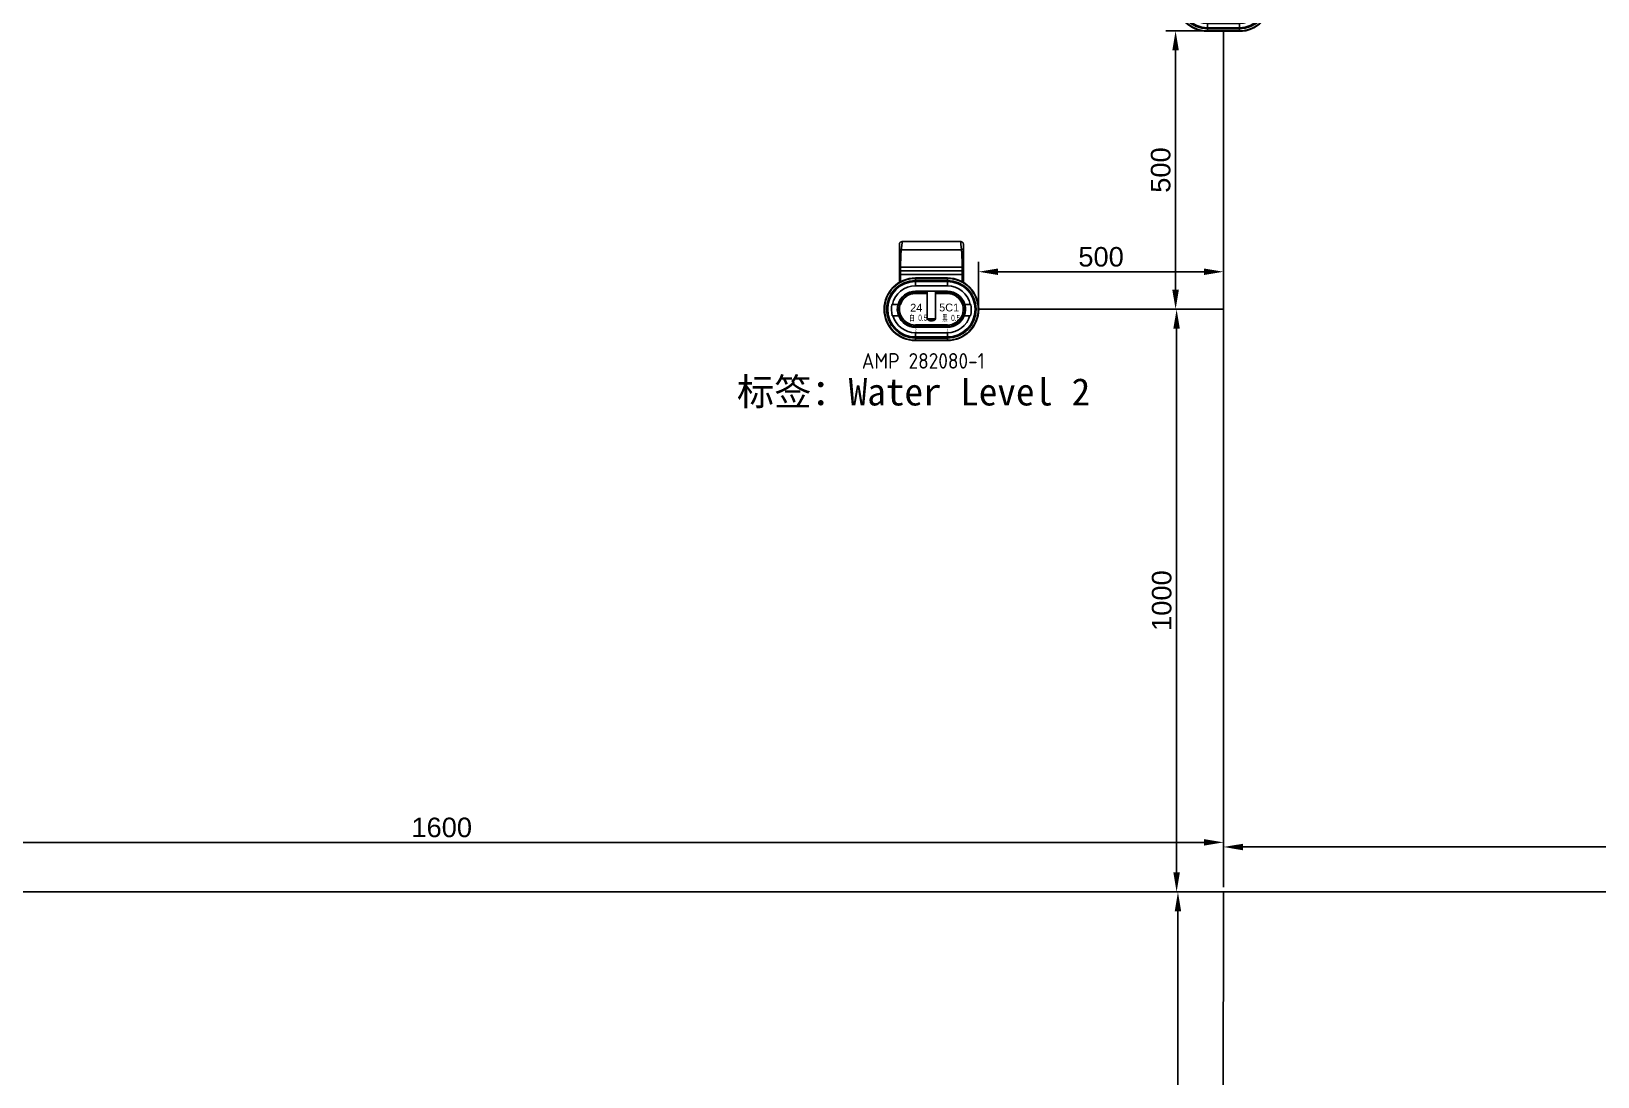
# Model space of a CAD drawing. Header units: millimetres. Extents: x 1762 to 3573, y 2019 to 2959.
# Drawn here: x 2346 to 2546.7, y 2591.7 to 2725.6 of the extents above; entities that cross this region are included whole.
import ezdxf

# ---------------------------------------------------------------- set-up
doc = ezdxf.new("R2010")
doc.units = ezdxf.units.MM
doc.layers.add('A-墙', color=7, linetype='Continuous')
doc.layers.add('线色线径', color=1, linetype='Continuous')
doc.layers.add('AM60', color=3, linetype='Continuous', lineweight=25)
doc.styles.get("Standard").update_dxf_attribs({"font": 'arial.ttf'})
doc.dimstyles.new('ISO-25', dxfattribs={"dimtxt": 2.5, "dimasz": 2.5, "dimexe": 1.25, "dimexo": 0.625, "dimtad": 1, "dimtxsty": 'Standard', "dimcen": 2.5, "dimadec": 0, "dimazin": 0, "dimtfac": 1, "dimtmove": 0, "dimatfit": 3, "dimfxl": 1, "dimarcsym": 0})

# ---------------------------------------------------------------- blocks, each defined once
blk = doc.blocks.new('*D158')
at = {"color": 0, "lineweight": -2, "transparency": 16777216}
for p, q in [((2325.34, 2615.98), (2325.34, 2622.96)), ((2327.84, 2621.71), (2496.23, 2621.71)), ((2498.73, 2615.98), (2498.73, 2622.96))]:
    blk.add_line(p, q, dxfattribs=at)
at = {"color": 0, "transparency": 16777216}
for points in [[(2327.84, 2622.13), (2327.84, 2621.29), (2325.34, 2621.71)], [(2496.23, 2622.13), (2496.23, 2621.29), (2498.73, 2621.71)]]:
    blk.add_solid(points, dxfattribs=at)
at = {"layer": 'Defpoints', "color": 0, "transparency": 16777216}
for p in [(2498.73, 2621.71), (2325.34, 2615.36), (2498.73, 2615.36)]:
    blk.add_point(p, dxfattribs=at)
at = {"color": 3, "transparency": 16777216, "insert": (2398.55, 2623.61), "char_height": 2.5, "attachment_point": 5}
blk.add_mtext('1600', dxfattribs=at)
blk = doc.blocks.new('*D205')
at = {"color": 0, "lineweight": -2, "transparency": 16777216}
for p, q in [((2498.73, 2615.98), (2498.73, 2622.37)), ((2650.47, 2615.98), (2650.47, 2622.37)), ((2501.23, 2621.12), (2647.97, 2621.12))]:
    blk.add_line(p, q, dxfattribs=at)
at = {"color": 0, "transparency": 16777216}
for points in [[(2501.23, 2621.53), (2501.23, 2620.7), (2498.73, 2621.12)], [(2647.97, 2621.53), (2647.97, 2620.7), (2650.47, 2621.12)]]:
    blk.add_solid(points, dxfattribs=at)
at = {"layer": 'Defpoints', "color": 0, "transparency": 16777216}
for p in [(2650.47, 2621.12), (2498.73, 2615.36), (2650.47, 2615.36)]:
    blk.add_point(p, dxfattribs=at)
at = {"color": 3, "transparency": 16777216, "insert": (2574.6, 2623.02), "char_height": 2.5, "attachment_point": 5}
blk.add_mtext('100', dxfattribs=at)
blk = doc.blocks.new('*D160')
at = {"color": 0, "lineweight": -2, "transparency": 16777216}
for p, q in [((2498.1, 2615.36), (2491.65, 2615.36)), ((2492.9, 2612.86), (2492.9, 2546.66)), ((2497.99, 2544.16), (2491.65, 2544.16))]:
    blk.add_line(p, q, dxfattribs=at)
at = {"color": 0, "transparency": 16777216}
for points in [[(2492.49, 2612.86), (2493.32, 2612.86), (2492.9, 2615.36)], [(2492.49, 2546.66), (2493.32, 2546.66), (2492.9, 2544.16)]]:
    blk.add_solid(points, dxfattribs=at)
at = {"layer": 'Defpoints', "color": 0, "transparency": 16777216}
for p in [(2498.73, 2615.36), (2492.9, 2544.16), (2498.61, 2544.16)]:
    blk.add_point(p, dxfattribs=at)
at = {"color": 3, "transparency": 16777216, "insert": (2491, 2579.76), "char_height": 2.5, "attachment_point": 5, "rotation": 90}
blk.add_mtext('500', dxfattribs=at)
blk = doc.blocks.new('A$C5B7A3A9B')
at = {"layer": 'AM60', "linetype": 'Continuous'}
for p, q in [((1.44, 5.47), (1.44, 9.05)), ((7.2, 9.29), (1.68, 9.29)), ((7.44, 9.05), (7.44, 5.47)), ((7.26, 8.53), (1.61, 8.53)), ((1.44, 6.19), (7.44, 6.19)), ((1.54, 5.52), (1.54, 6.9)), ((1.54, 6.9), (7.34, 6.9)), ((1.54, 6.54), (7.34, 6.54)), ((7.34, 6.9), (7.34, 5.52)), ((2.26, 4.42), (4.04, 4.42)), ((2.39, 4.49), (2.39, 4.42)), ((2.94, 5.64), (2.94, 5.88)), ((5.94, 5.88), (2.94, 5.88)), ((5.94, 5.84), (2.94, 5.84)), ((5.94, 5.64), (2.94, 5.64)), ((2.94, 5.14), (2.94, 5.54)), ((5.94, 5.54), (2.94, 5.54)), ((5.94, 5.14), (2.94, 5.14)), ((2.94, 4.63), (2.94, 4.58)), ((5.94, 4.63), (2.94, 4.63)), ((3.49, 4.58), (2.94, 4.58)), ((3.49, 4.42), (3.49, 4.58)), ((3.64, 4.56), (3.49, 4.56)), ((3.64, 4.42), (3.64, 4.57)), ((4.04, 4.57), (3.64, 4.57)), ((3.94, 4.57), (3.94, 4.63)), ((4.04, 2.17), (4.04, 4.63)), ((4.84, 2.17), (4.84, 4.63)), ((5.24, 4.57), (4.84, 4.57)), ((4.84, 4.42), (6.62, 4.42)), ((4.94, 4.57), (4.94, 4.63)), ((5.24, 4.57), (5.24, 4.42)), ((5.39, 4.56), (5.24, 4.56)), ((5.94, 4.58), (5.39, 4.58)), ((5.39, 4.42), (5.39, 4.58)), ((5.94, 5.64), (5.94, 5.88)), ((5.94, 5.14), (5.94, 5.54)), ((5.94, 4.63), (5.94, 4.58)), ((6.49, 4.42), (6.49, 4.49)), ((1.53, 3.39), (0.73, 3.39)), ((1.43, 3.54), (1.36, 3.54)), ((7.34, 3.39), (8.14, 3.39)), ((7.52, 3.54), (7.45, 3.54)), ((0.77, 2.34), (1.59, 2.34)), ((1.44, 2.32), (1.37, 2.32)), ((1.48, 2.22), (1.49, 2.22)), ((4.81, 2.04), (4.07, 2.04)), ((4.15, 1.94), (4.73, 1.94)), ((4.54, 1.87), (4.34, 1.87)), ((7.29, 2.34), (8.11, 2.34)), ((7.4, 2.22), (7.39, 2.22)), ((7.44, 2.32), (7.51, 2.32)), ((2.94, 1.47), (5.94, 1.47)), ((2.94, 1.47), (2.94, 1.32)), ((2.94, 1.32), (5.94, 1.32)), ((2.94, 1.31), (5.94, 1.31)), ((2.94, 1.25), (2.94, 1.31)), ((2.94, 1.25), (5.94, 1.25)), ((2.94, 0.74), (5.94, 0.74)), ((2.94, 0.74), (2.94, 0.34)), ((2.94, 0.34), (5.94, 0.34)), ((2.94, 0.24), (5.94, 0.24)), ((2.94, 0.24), (2.94, 0)), ((2.94, 0.04), (5.94, 0.04)), ((5.94, 1.47), (5.94, 1.32)), ((5.94, 1.25), (5.94, 1.31)), ((5.94, 0.74), (5.94, 0.34)), ((5.94, 0.24), (5.94, 0)), ((2.94, 0), (5.94, 0))]:
    blk.add_line(p, q, dxfattribs=at)
for points in [[(1.68, 9.29), (1.66, 9.29), (1.64, 9.28), (1.61, 9.28), (1.59, 9.27), (1.57, 9.26), (1.55, 9.25), (1.53, 9.24), (1.51, 9.22), (1.49, 9.2), (1.48, 9.19), (1.47, 9.17), (1.46, 9.14), (1.45, 9.12), (1.44, 9.1), (1.44, 9.08), (1.44, 9.05)], [(7.44, 9.05), (7.44, 9.08), (7.43, 9.1), (7.43, 9.12), (7.42, 9.14), (7.41, 9.17), (7.4, 9.19), (7.38, 9.2), (7.37, 9.22), (7.35, 9.24), (7.33, 9.25), (7.31, 9.26), (7.29, 9.27), (7.27, 9.28), (7.24, 9.28), (7.22, 9.29), (7.2, 9.29)]]:
    blk.add_lwpolyline(points, dxfattribs=at)
for centre, radius, start, end in [((1.54, 6.64), 0.1, 180, 270), ((7.34, 6.64), 0.1, 270, 0), ((2.94, 2.94), 2.94, 90, 270), ((2.94, 2.94), 2.9, 90, 270), ((2.94, 2.94), 2.7, 90, 270), ((2.94, 2.94), 2.6, 90, 270), ((2.94, 2.94), 2.2, 90, 168.064), ((2.94, 2.94), 1.69, 90, 164.389), ((2.94, 2.94), 1.62, 114.8116, 163.9234), ((2.94, 2.94), 1.48, 90, 162.2367), ((2.94, 2.94), 1.62, 109.7832, 114.3881), ((2.94, 2.94), 1.64, 90, 109.5462), ((5.94, 2.94), 2.94, 270, 90), ((5.94, 2.94), 2.9, 270, 90), ((5.94, 2.94), 2.7, 270, 90), ((5.94, 2.94), 2.6, 270, 90), ((5.94, 2.94), 2.2, 11.936, 90), ((5.94, 2.94), 1.69, 15.611, 90), ((5.94, 2.94), 1.64, 70.4538, 90), ((5.94, 2.94), 1.48, 17.7633, 90), ((5.94, 2.94), 1.62, 65.6119, 70.2168), ((5.94, 2.94), 1.62, 16.0766, 65.1884), ((2.94, 2.94), 2.25, 168.463, 195.466), ((2.94, 2.94), 1.7, 164.6505, 200.6673), ((2.94, 2.94), 1.65, 164.1531, 201.3516), ((2.94, 2.94), 1.5, 162.5485, 203.5697), ((5.94, 2.94), 1.5, 336.4303, 17.4515), ((5.94, 2.94), 1.65, 338.6484, 15.8469), ((5.94, 2.94), 1.7, 339.3327, 15.3495), ((5.94, 2.94), 2.25, 344.534, 11.537), ((2.94, 2.94), 2.2, 195.6913, 270), ((2.94, 2.94), 1.69, 200.604, 270), ((2.94, 2.94), 1.62, 201.6682, 270), ((2.94, 2.94), 1.62, 206.3004, 270), ((2.94, 2.94), 1.48, 204.0027, 270), ((4.34, 2.17), 0.3, 180, 270), ((4.54, 2.17), 0.3, 270, 0), ((5.94, 2.94), 2.2, 270, 344.3087), ((5.94, 2.94), 1.69, 270, 339.396), ((5.94, 2.94), 1.62, 270, 338.3318), ((5.94, 2.94), 1.48, 270, 335.9973), ((5.94, 2.94), 1.62, 270, 333.6996)]:
    blk.add_arc(centre, radius, start, end, dxfattribs=at)
for centre, start_param, end_param in [((2.94, 5.55), -3.723981, -3.676419), ((5.94, 5.55), -2.606766, -2.559205)]:
    blk.add_ellipse(centre, major_axis=(0, 3.87), ratio=0.738419, start_param=start_param, end_param=end_param, dxfattribs=at)
for points, knots in [([(1.61, 8.53), (1.62, 8.55), (1.62, 8.59), (1.63, 8.67), (1.64, 8.76), (1.65, 8.85), (1.66, 8.91), (1.67, 8.97), (1.68, 9.03), (1.68, 9.09), (1.69, 9.13), (1.69, 9.16), (1.69, 9.18), (1.69, 9.2), (1.69, 9.22), (1.69, 9.23), (1.69, 9.25), (1.69, 9.26), (1.69, 9.27), (1.69, 9.27), (1.68, 9.28), (1.68, 9.28), (1.68, 9.28), (1.68, 9.29), (1.68, 9.29), (1.68, 9.29), (1.68, 9.29), (1.68, 9.29)], [0, 0, 0, 0, 0.077065, 0.158621, 0.329516, 0.415942, 0.501062, 0.583417, 0.661574, 0.734154, 0.799858, 0.829757, 0.857504, 0.882977, 0.906069, 0.926687, 0.944755, 0.960216, 0.973035, 0.978455, 0.98322, 0.987342, 0.990843, 0.99376, 0.996162, 0.998173, 1, 1, 1, 1]), ([(7.2, 9.29), (7.2, 9.29), (7.2, 9.29), (7.2, 9.29), (7.2, 9.29), (7.2, 9.28), (7.2, 9.28), (7.19, 9.28), (7.19, 9.27), (7.19, 9.27), (7.19, 9.26), (7.19, 9.25), (7.19, 9.23), (7.19, 9.22), (7.19, 9.2), (7.19, 9.18), (7.19, 9.16), (7.19, 9.13), (7.2, 9.09), (7.2, 9.03), (7.21, 8.97), (7.22, 8.91), (7.22, 8.85), (7.24, 8.76), (7.25, 8.67), (7.26, 8.59), (7.26, 8.55), (7.26, 8.53)], [0, 0, 0, 0, 0.001827, 0.003838, 0.00624, 0.009157, 0.012658, 0.01678, 0.021545, 0.026965, 0.039784, 0.055245, 0.073313, 0.093931, 0.117023, 0.142496, 0.170243, 0.200142, 0.265846, 0.338426, 0.416583, 0.498938, 0.584058, 0.670484, 0.841379, 0.922935, 1, 1, 1, 1]), ([(1.44, 8.62), (1.44, 8.62), (1.44, 8.61), (1.44, 8.61), (1.45, 8.6), (1.45, 8.59), (1.46, 8.59), (1.47, 8.58), (1.48, 8.57), (1.5, 8.56), (1.52, 8.55), (1.55, 8.54), (1.58, 8.54), (1.6, 8.53), (1.61, 8.53)], [0, 0, 0, 0, 0.032413, 0.067586, 0.10671, 0.150526, 0.199405, 0.253443, 0.312532, 0.376415, 0.516927, 0.67106, 0.833898, 1, 1, 1, 1]), ([(1.54, 6.9), (1.54, 7.04), (1.55, 7.24), (1.56, 7.51), (1.57, 7.72), (1.57, 7.92), (1.57, 8.12), (1.59, 8.33), (1.6, 8.46), (1.61, 8.53)], [0, 0, 0, 0, 0.249908, 0.374886, 0.499853, 0.624809, 0.74977, 0.874782, 1, 1, 1, 1]), ([(7.44, 8.62), (7.44, 8.62), (7.44, 8.61), (7.44, 8.61), (7.43, 8.6), (7.43, 8.59), (7.42, 8.59), (7.41, 8.58), (7.4, 8.57), (7.38, 8.56), (7.36, 8.55), (7.33, 8.54), (7.3, 8.54), (7.28, 8.53), (7.26, 8.53)], [0, 0, 0, 0, 0.032413, 0.067586, 0.10671, 0.150526, 0.199405, 0.253443, 0.312532, 0.376415, 0.516927, 0.67106, 0.833898, 1, 1, 1, 1]), ([(7.26, 8.53), (7.28, 8.46), (7.29, 8.33), (7.31, 8.12), (7.31, 7.95), (7.31, 7.84), (7.31, 7.77), (7.31, 7.7), (7.32, 7.61), (7.32, 7.48), (7.33, 7.24), (7.34, 7.04), (7.34, 6.9)], [0, 0, 0, 0, 0.125218, 0.250229, 0.37519, 0.437668, 0.468907, 0.500146, 0.562629, 0.625115, 0.750092, 1, 1, 1, 1]), ([(1.44, 6.95), (1.44, 6.95), (1.44, 6.95), (1.44, 6.94), (1.45, 6.93), (1.45, 6.93), (1.46, 6.92), (1.47, 6.92), (1.48, 6.91), (1.5, 6.91), (1.52, 6.9), (1.53, 6.9), (1.54, 6.9)], [0, 0, 0, 0, 0.041589, 0.084263, 0.176226, 0.227102, 0.281658, 0.402075, 0.537004, 0.684071, 0.83979, 1, 1, 1, 1]), ([(7.44, 6.95), (7.44, 6.95), (7.44, 6.95), (7.44, 6.94), (7.43, 6.93), (7.43, 6.93), (7.42, 6.92), (7.41, 6.92), (7.39, 6.91), (7.38, 6.91), (7.36, 6.9), (7.35, 6.9), (7.34, 6.9)], [0, 0, 0, 0, 0.041589, 0.084263, 0.176226, 0.227102, 0.281658, 0.402076, 0.537004, 0.684071, 0.83979, 1, 1, 1, 1])]:
    blk.add_open_spline(points, degree=3, knots=knots, dxfattribs=at)
at = {"layer": 'AM60', "color": 1, "lineweight": 5}
for s, p in [('2', (2.87, 0.87)), ('1', (5.86, 0.86))]:
    blk.add_text(s, height=0.25, dxfattribs=at).set_placement(p)
blk = doc.blocks.new('*D308')
at = {"color": 0, "lineweight": -2, "transparency": 16777216}
for p, q in [((2498.11, 2690.02), (2491.48, 2690.02)), ((2492.73, 2687.52), (2492.73, 2617.86)), ((2498.1, 2615.36), (2491.48, 2615.36))]:
    blk.add_line(p, q, dxfattribs=at)
at = {"color": 0, "transparency": 16777216}
for points in [[(2492.31, 2687.52), (2493.15, 2687.52), (2492.73, 2690.02)], [(2492.31, 2617.86), (2493.15, 2617.86), (2492.73, 2615.36)]]:
    blk.add_solid(points, dxfattribs=at)
at = {"layer": 'Defpoints', "color": 0, "transparency": 16777216}
for p in [(2498.73, 2690.02), (2492.73, 2615.36), (2498.73, 2615.36)]:
    blk.add_point(p, dxfattribs=at)
at = {"color": 3, "transparency": 16777216, "insert": (2490.83, 2652.69), "char_height": 2.5, "attachment_point": 5, "rotation": 90}
blk.add_mtext('1000', dxfattribs=at)
blk = doc.blocks.new('*D309')
at = {"color": 0, "lineweight": -2, "transparency": 16777216}
for p, q in [((2467.36, 2690.64), (2467.36, 2696.08)), ((2498.73, 2690.64), (2498.73, 2696.08)), ((2469.86, 2694.83), (2496.23, 2694.83))]:
    blk.add_line(p, q, dxfattribs=at)
at = {"color": 0, "transparency": 16777216}
for points in [[(2469.86, 2695.25), (2469.86, 2694.41), (2467.36, 2694.83)], [(2496.23, 2695.25), (2496.23, 2694.41), (2498.73, 2694.83)]]:
    blk.add_solid(points, dxfattribs=at)
at = {"layer": 'Defpoints', "color": 0, "transparency": 16777216}
for p in [(2498.73, 2694.83), (2467.36, 2690.02), (2498.73, 2690.02)]:
    blk.add_point(p, dxfattribs=at)
at = {"color": 3, "transparency": 16777216, "insert": (2483.05, 2696.73), "char_height": 2.5, "attachment_point": 5}
blk.add_mtext('500', dxfattribs=at)
blk = doc.blocks.new('*D310')
at = {"color": 0, "lineweight": -2, "transparency": 16777216}
for p, q in [((2498.11, 2725.69), (2491.35, 2725.69)), ((2492.6, 2692.52), (2492.6, 2723.19)), ((2498.11, 2690.02), (2491.35, 2690.02))]:
    blk.add_line(p, q, dxfattribs=at)
at = {"color": 0, "transparency": 16777216}
for points in [[(2492.18, 2723.19), (2493.02, 2723.19), (2492.6, 2725.69)], [(2492.18, 2692.52), (2493.02, 2692.52), (2492.6, 2690.02)]]:
    blk.add_solid(points, dxfattribs=at)
at = {"layer": 'Defpoints', "color": 0, "transparency": 16777216}
for p in [(2492.6, 2725.69), (2498.73, 2725.69), (2498.73, 2690.02)]:
    blk.add_point(p, dxfattribs=at)
at = {"color": 3, "transparency": 16777216, "insert": (2490.7, 2707.86), "char_height": 2.5, "attachment_point": 5, "rotation": 90}
blk.add_mtext('500', dxfattribs=at)

msp = doc.modelspace()

# ---------------------------------------------------------------- linework, layer by layer
for p, q in [((2498.733, 2617.366), (2498.733, 2725.637)), ((2467.365, 2690.02), (2498.733, 2690.02)), ((2004.508, 2615.36), (3353.286, 2615.36)), ((2498.729, 2615.36), (2498.528, 2497.043))]:
    msp.add_line(p, q)

# ---------------------------------------------------------------- block references
at = {"layer": 'A-墙', "xscale": 1.365339990431428, "yscale": 1.365339990431428, "zscale": 1.365339990431428}
for p in [(2492.671, 2725.637), (2455.242, 2686.006)]:
    msp.add_blockref('A$C5B7A3A9B', p, dxfattribs=at)

# ---------------------------------------------------------------- texts
at = {"layer": 'AM60', "lineweight": 5}
for s, p in [('24', (2458.584, 2689.721)), ('5C1', (2462.301, 2689.749))]:
    msp.add_text(s, height=1, dxfattribs=at).set_placement(p)
at = {"layer": 'AM60', "attachment_point": 1}
for s, width, insert, char_height in [('{\\Fisocp,gbcbig|c134;\\C3;AMP 282080-1}', 36.31, (2452.388, 2684.407), 2), ('{\\fSimSun|b0|i0|c134|p2;\\C3;标签：Water Level 2}', 50.04824, (2436.386, 2681.196), 3.5)]:
    msp.add_mtext_dynamic_manual_height_columns(s, width=width, gutter_width=12.5, heights=[0], dxfattribs=dict(at, insert=insert, char_height=char_height))
at = {"layer": '线色线径', "lineweight": 5, "width": 0.6}
for s, p in [('白  0.5', (2458.484, 2688.539)), ('黑  0.5', (2462.7, 2688.507))]:
    msp.add_text(s, height=0.8, dxfattribs=at).set_placement(p)

# ---------------------------------------------------------------- dimensions: what is measured, and where the dimension line sits
at = {"color": 1}
for base, p1, p2, text, picture, middle in [((2492.601, 2725.691), (2498.733, 2690.02), (2498.733, 2725.691), '500', '*D310', (2490.7, 2707.855)), ((2492.728, 2615.36), (2498.733, 2690.02), (2498.729, 2615.36), '1000', '*D308', (2490.827, 2652.69)), ((2492.903, 2544.165), (2498.729, 2615.36), (2498.611, 2544.165), '500', '*D160', (2491.002, 2579.762))]:
    dim = msp.add_linear_dim(base=base, p1=p1, p2=p2, angle=90, text=text, dimstyle='ISO-25', override={"dimclrt": 3}, dxfattribs=at)
    dim.commit()
    dim.dimension.update_dxf_attribs({"geometry": picture, "text_midpoint": middle})
for base, p1, p2, text, picture, middle in [((2498.733, 2694.83), (2467.365, 2690.02), (2498.733, 2690.02), '500', '*D309', (2483.049, 2696.732)), ((2650.468, 2621.116), (2498.729, 2615.36), (2650.468, 2615.36), '100', '*D205', (2574.599, 2623.018))]:
    dim = msp.add_linear_dim(base=base, p1=p1, p2=p2, text=text, dimstyle='ISO-25', override={"dimclrt": 3}, dxfattribs=at)
    dim.commit()
    dim.dimension.update_dxf_attribs({"geometry": picture, "text_midpoint": middle})
dim = msp.add_linear_dim(base=(2498.729, 2621.711), p1=(2325.343, 2615.36), p2=(2498.729, 2615.36), text='1600', dimstyle='ISO-25', override={"dimclrt": 3}, dxfattribs=at)
dim.commit()
dim.dimension.update_dxf_attribs({"geometry": '*D158', "text_midpoint": (2398.554, 2621.711), "dimtype": 160})

doc.saveas('drawing.dxf')
